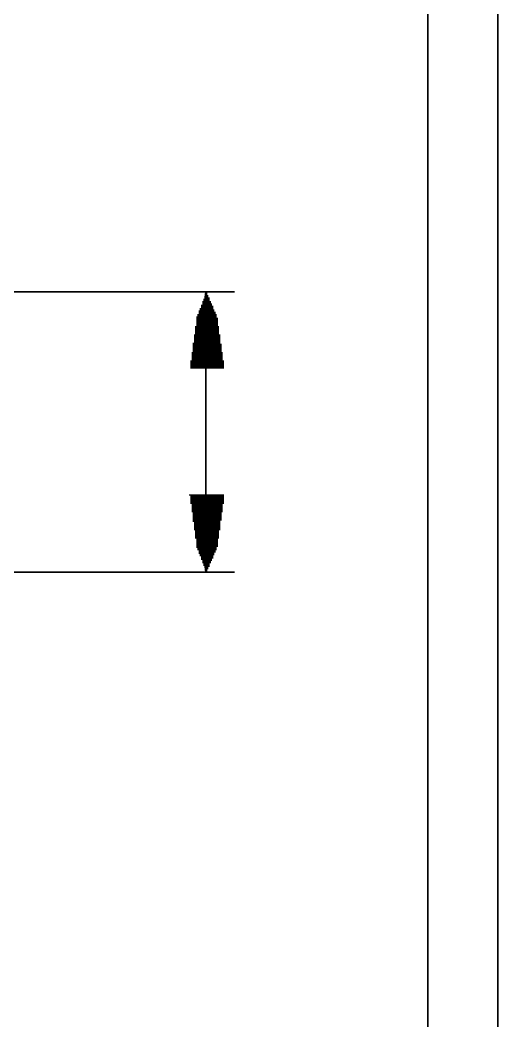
# Model space of a CAD drawing. Extents: x 1 to 210, y 1 to 298.
# Drawn here: x 176.4 to 210.5, y 120.6 to 192 of the extents above; entities that cross this region are included whole.
import ezdxf

# ---------------------------------------------------------------- set-up
doc = ezdxf.new("R2010")
doc.units = 0

msp = doc.modelspace()

# ---------------------------------------------------------------- linework, layer by layer
at = {"layer": 'P02235'}
msp.add_lwpolyline([(155.363331, 152.654), (191.685328, 152.654), (155.363331, 152.654)], dxfattribs=at)
at = {"layer": 'P02236'}
msp.add_lwpolyline([(155.363331, 172.635328), (191.685328, 172.635328), (155.363331, 172.635328)], dxfattribs=at)
at = {"layer": 'P02599'}
msp.add_lwpolyline([(188.467997, 158.157325), (190.923338, 158.157325)], dxfattribs=at)
at = {"layer": 'P02600'}
msp.add_lwpolyline([(188.55266, 158.072662), (190.923338, 158.072662)], dxfattribs=at)
at = {"layer": 'P02601'}
msp.add_lwpolyline([(188.55266, 157.987999), (190.923338, 157.987999)], dxfattribs=at)
at = {"layer": 'P02602'}
msp.add_lwpolyline([(188.55266, 157.903325), (190.923338, 157.903325)], dxfattribs=at)
at = {"layer": 'P02603'}
msp.add_lwpolyline([(188.55266, 157.818661), (190.923338, 157.818661)], dxfattribs=at)
at = {"layer": 'P02604'}
msp.add_lwpolyline([(188.55266, 157.733998), (190.923338, 157.733998)], dxfattribs=at)
at = {"layer": 'P02605'}
msp.add_lwpolyline([(188.55266, 157.649324), (190.923338, 157.649324)], dxfattribs=at)
at = {"layer": 'P02606'}
msp.add_lwpolyline([(188.55266, 157.564661), (190.923338, 157.564661)], dxfattribs=at)
at = {"layer": 'P02607'}
msp.add_lwpolyline([(188.637323, 157.479998), (190.838653, 157.479998)], dxfattribs=at)
at = {"layer": 'P02608'}
msp.add_lwpolyline([(188.637323, 157.395324), (190.838653, 157.395324)], dxfattribs=at)
at = {"layer": 'P02609'}
msp.add_lwpolyline([(188.637323, 157.310661), (190.838653, 157.310661)], dxfattribs=at)
at = {"layer": 'P02610'}
msp.add_lwpolyline([(188.637323, 157.225997), (190.838653, 157.225997)], dxfattribs=at)
at = {"layer": 'P02611'}
msp.add_lwpolyline([(188.637323, 157.141323), (190.838653, 157.141323)], dxfattribs=at)
at = {"layer": 'P02612'}
msp.add_lwpolyline([(188.637323, 157.05666), (190.838653, 157.05666)], dxfattribs=at)
at = {"layer": 'P02613'}
msp.add_lwpolyline([(188.637323, 156.971997), (190.838653, 156.971997)], dxfattribs=at)
at = {"layer": 'P02614'}
msp.add_lwpolyline([(188.721986, 156.887334), (190.75399, 156.887334)], dxfattribs=at)
at = {"layer": 'P02615'}
msp.add_lwpolyline([(188.721986, 156.80266), (190.75399, 156.80266)], dxfattribs=at)
at = {"layer": 'P02616'}
msp.add_lwpolyline([(188.721986, 156.717997), (190.75399, 156.717997)], dxfattribs=at)
at = {"layer": 'P02617'}
msp.add_lwpolyline([(188.721986, 156.633333), (190.75399, 156.633333)], dxfattribs=at)
at = {"layer": 'P02618'}
msp.add_lwpolyline([(188.721986, 156.548659), (190.75399, 156.548659)], dxfattribs=at)
at = {"layer": 'P02619'}
msp.add_lwpolyline([(188.721986, 156.463996), (190.75399, 156.463996)], dxfattribs=at)
at = {"layer": 'P02620'}
msp.add_lwpolyline([(188.721986, 156.379333), (190.75399, 156.379333)], dxfattribs=at)
at = {"layer": 'P02621'}
msp.add_lwpolyline([(188.721986, 156.294659), (190.669326, 156.294659)], dxfattribs=at)
at = {"layer": 'P02622'}
msp.add_lwpolyline([(188.806671, 156.209996), (190.669326, 156.209996)], dxfattribs=at)
at = {"layer": 'P02623'}
msp.add_lwpolyline([(188.806671, 156.125332), (190.669326, 156.125332)], dxfattribs=at)
at = {"layer": 'P02624'}
msp.add_lwpolyline([(188.806671, 156.040658), (190.669326, 156.040658)], dxfattribs=at)
at = {"layer": 'P02625'}
msp.add_lwpolyline([(188.806671, 155.955995), (190.669326, 155.955995)], dxfattribs=at)
at = {"layer": 'P02626'}
msp.add_lwpolyline([(188.806671, 155.871332), (190.669326, 155.871332)], dxfattribs=at)
at = {"layer": 'P02627'}
msp.add_lwpolyline([(188.806671, 155.786658), (190.669326, 155.786658)], dxfattribs=at)
at = {"layer": 'P02628'}
msp.add_lwpolyline([(188.806671, 155.701995), (190.669326, 155.701995)], dxfattribs=at)
at = {"layer": 'P02629'}
msp.add_lwpolyline([(188.891334, 155.617332), (190.584663, 155.617332)], dxfattribs=at)
at = {"layer": 'P02630'}
msp.add_lwpolyline([(188.891334, 155.532658), (190.584663, 155.532658)], dxfattribs=at)
at = {"layer": 'P02631'}
msp.add_lwpolyline([(188.891334, 155.447994), (190.584663, 155.447994)], dxfattribs=at)
at = {"layer": 'P02632'}
msp.add_lwpolyline([(188.891334, 155.363331), (190.584663, 155.363331)], dxfattribs=at)
at = {"layer": 'P02633'}
msp.add_lwpolyline([(188.891334, 155.278657), (190.584663, 155.278657)], dxfattribs=at)
at = {"layer": 'P02634'}
msp.add_lwpolyline([(188.891334, 155.193994), (190.584663, 155.193994)], dxfattribs=at)
at = {"layer": 'P02635'}
msp.add_lwpolyline([(188.891334, 155.109331), (190.584663, 155.109331)], dxfattribs=at)
at = {"layer": 'P02636'}
msp.add_lwpolyline([(188.975997, 155.024657), (190.5, 155.024657)], dxfattribs=at)
at = {"layer": 'P02637'}
msp.add_lwpolyline([(188.975997, 154.939994), (190.5, 154.939994)], dxfattribs=at)
at = {"layer": 'P02638'}
msp.add_lwpolyline([(188.975997, 154.85533), (190.5, 154.85533)], dxfattribs=at)
at = {"layer": 'P02639'}
msp.add_lwpolyline([(188.975997, 154.770667), (190.5, 154.770667)], dxfattribs=at)
at = {"layer": 'P02640'}
msp.add_lwpolyline([(188.975997, 154.685993), (190.5, 154.685993)], dxfattribs=at)
at = {"layer": 'P02641'}
msp.add_lwpolyline([(188.975997, 154.60133), (190.5, 154.60133)], dxfattribs=at)
at = {"layer": 'P02642'}
msp.add_lwpolyline([(188.975997, 154.516667), (190.5, 154.516667)], dxfattribs=at)
at = {"layer": 'P02643'}
msp.add_lwpolyline([(188.975997, 154.431993), (190.415337, 154.431993)], dxfattribs=at)
at = {"layer": 'P02644'}
msp.add_lwpolyline([(189.060661, 154.347329), (190.415337, 154.347329)], dxfattribs=at)
at = {"layer": 'P02645'}
msp.add_lwpolyline([(189.060661, 154.262666), (190.415337, 154.262666)], dxfattribs=at)
at = {"layer": 'P02646'}
msp.add_lwpolyline([(189.145324, 154.177992), (190.330652, 154.177992)], dxfattribs=at)
at = {"layer": 'P02647'}
msp.add_lwpolyline([(189.145324, 154.093329), (190.330652, 154.093329)], dxfattribs=at)
at = {"layer": 'P02648'}
msp.add_lwpolyline([(189.145324, 154.008666), (190.245989, 154.008666)], dxfattribs=at)
at = {"layer": 'P02649'}
msp.add_lwpolyline([(189.229987, 153.923992), (190.245989, 153.923992)], dxfattribs=at)
at = {"layer": 'P02650'}
msp.add_lwpolyline([(189.229987, 153.839329), (190.161326, 153.839329)], dxfattribs=at)
at = {"layer": 'P02651'}
msp.add_lwpolyline([(189.314672, 153.754665), (190.161326, 153.754665)], dxfattribs=at)
at = {"layer": 'P02652'}
msp.add_lwpolyline([(189.314672, 153.669991), (190.161326, 153.669991)], dxfattribs=at)
at = {"layer": 'P02653'}
msp.add_lwpolyline([(189.314672, 153.585328), (190.076662, 153.585328)], dxfattribs=at)
at = {"layer": 'P02654'}
msp.add_lwpolyline([(189.399335, 153.500665), (190.076662, 153.500665)], dxfattribs=at)
at = {"layer": 'P02655'}
msp.add_lwpolyline([(189.399335, 153.415991), (189.991999, 153.415991)], dxfattribs=at)
at = {"layer": 'P02656'}
msp.add_lwpolyline([(189.399335, 153.331328), (189.991999, 153.331328)], dxfattribs=at)
at = {"layer": 'P02657'}
msp.add_lwpolyline([(189.483998, 153.246665), (189.907336, 153.246665)], dxfattribs=at)
at = {"layer": 'P02658'}
msp.add_lwpolyline([(189.483998, 153.161991), (189.907336, 153.161991)], dxfattribs=at)
at = {"layer": 'P02659'}
msp.add_lwpolyline([(189.568661, 153.077327), (189.907336, 153.077327)], dxfattribs=at)
at = {"layer": 'P02660'}
msp.add_lwpolyline([(189.568661, 152.992664), (189.822673, 152.992664)], dxfattribs=at)
at = {"layer": 'P02661'}
msp.add_lwpolyline([(189.568661, 152.908001), (189.822673, 152.908001)], dxfattribs=at)
at = {"layer": 'P02662'}
msp.add_lwpolyline([(189.653325, 152.823327), (189.737988, 152.823327)], dxfattribs=at)
at = {"layer": 'P02663'}
msp.add_lwpolyline([(189.653325, 152.738664), (189.737988, 152.738664), (189.653325, 152.738664)], dxfattribs=at)
at = {"layer": 'P02664'}
msp.add_lwpolyline([(189.653325, 152.654), (189.060661, 157.649324), (189.653325, 152.654)], dxfattribs=at)
at = {"layer": 'P02665'}
msp.add_lwpolyline([(189.653325, 157.141323), (190.330652, 157.649324), (189.653325, 157.141323)], dxfattribs=at)
at = {"layer": 'P02666'}
msp.add_lwpolyline([(190.330652, 157.649324), (189.653325, 152.654), (190.330652, 157.649324)], dxfattribs=at)
at = {"layer": 'P02667'}
msp.add_lwpolyline([(189.229987, 156.887334), (189.653325, 156.887334)], dxfattribs=at)
at = {"layer": 'P02668'}
msp.add_lwpolyline([(189.229987, 156.80266), (189.653325, 156.80266)], dxfattribs=at)
at = {"layer": 'P02669'}
msp.add_lwpolyline([(189.229987, 156.717997), (189.653325, 156.717997)], dxfattribs=at)
at = {"layer": 'P02670'}
msp.add_lwpolyline([(189.229987, 156.633333), (189.653325, 156.633333)], dxfattribs=at)
at = {"layer": 'P02671'}
msp.add_lwpolyline([(189.229987, 156.548659), (189.653325, 156.548659)], dxfattribs=at)
at = {"layer": 'P02672'}
msp.add_lwpolyline([(189.229987, 156.463996), (189.653325, 156.463996)], dxfattribs=at)
at = {"layer": 'P02673'}
msp.add_lwpolyline([(189.229987, 156.379333), (189.653325, 156.379333)], dxfattribs=at)
at = {"layer": 'P02674'}
msp.add_lwpolyline([(189.229987, 156.294659), (189.653325, 156.294659)], dxfattribs=at)
at = {"layer": 'P02675'}
msp.add_lwpolyline([(189.314672, 156.209996), (189.653325, 156.209996)], dxfattribs=at)
at = {"layer": 'P02676'}
msp.add_lwpolyline([(189.314672, 156.125332), (189.653325, 156.125332)], dxfattribs=at)
at = {"layer": 'P02677'}
msp.add_lwpolyline([(189.314672, 156.040658), (189.653325, 156.040658)], dxfattribs=at)
at = {"layer": 'P02678'}
msp.add_lwpolyline([(189.314672, 155.955995), (189.653325, 155.955995)], dxfattribs=at)
at = {"layer": 'P02679'}
msp.add_lwpolyline([(189.314672, 155.871332), (189.653325, 155.871332)], dxfattribs=at)
at = {"layer": 'P02680'}
msp.add_lwpolyline([(189.314672, 155.786658), (189.653325, 155.786658)], dxfattribs=at)
at = {"layer": 'P02681'}
msp.add_lwpolyline([(189.314672, 155.701995), (189.653325, 155.701995)], dxfattribs=at)
at = {"layer": 'P02682'}
msp.add_lwpolyline([(189.314672, 155.617332), (189.653325, 155.617332)], dxfattribs=at)
at = {"layer": 'P02683'}
msp.add_lwpolyline([(189.314672, 155.532658), (189.653325, 155.532658)], dxfattribs=at)
at = {"layer": 'P02684'}
msp.add_lwpolyline([(189.399335, 155.447994), (189.653325, 155.447994)], dxfattribs=at)
at = {"layer": 'P02685'}
msp.add_lwpolyline([(189.399335, 155.363331), (189.653325, 155.363331)], dxfattribs=at)
at = {"layer": 'P02686'}
msp.add_lwpolyline([(189.399335, 155.278657), (189.653325, 155.278657)], dxfattribs=at)
at = {"layer": 'P02687'}
msp.add_lwpolyline([(189.399335, 155.193994), (189.653325, 155.193994)], dxfattribs=at)
at = {"layer": 'P02688'}
msp.add_lwpolyline([(189.399335, 155.109331), (189.653325, 155.109331)], dxfattribs=at)
at = {"layer": 'P02689'}
msp.add_lwpolyline([(189.399335, 155.024657), (189.653325, 155.024657)], dxfattribs=at)
at = {"layer": 'P02690'}
msp.add_lwpolyline([(189.399335, 154.939994), (189.653325, 154.939994)], dxfattribs=at)
at = {"layer": 'P02691'}
msp.add_lwpolyline([(189.399335, 154.85533), (189.653325, 154.85533)], dxfattribs=at)
at = {"layer": 'P02692'}
msp.add_lwpolyline([(189.483998, 154.770667), (189.653325, 154.770667)], dxfattribs=at)
at = {"layer": 'P02693'}
msp.add_lwpolyline([(189.483998, 154.685993), (189.653325, 154.685993)], dxfattribs=at)
at = {"layer": 'P02694'}
msp.add_lwpolyline([(189.483998, 154.60133), (189.653325, 154.60133)], dxfattribs=at)
at = {"layer": 'P02695'}
msp.add_lwpolyline([(189.483998, 154.516667), (189.653325, 154.516667)], dxfattribs=at)
at = {"layer": 'P02696'}
msp.add_lwpolyline([(189.483998, 154.431993), (189.653325, 154.431993)], dxfattribs=at)
at = {"layer": 'P02697'}
msp.add_lwpolyline([(189.483998, 154.347329), (189.653325, 154.347329)], dxfattribs=at)
at = {"layer": 'P02698'}
msp.add_lwpolyline([(189.483998, 154.262666), (189.653325, 154.262666)], dxfattribs=at)
at = {"layer": 'P02699'}
msp.add_lwpolyline([(189.483998, 154.177992), (189.653325, 154.177992)], dxfattribs=at)
at = {"layer": 'P02700'}
msp.add_lwpolyline([(189.483998, 154.093329), (189.653325, 154.093329)], dxfattribs=at)
at = {"layer": 'P02701'}
msp.add_lwpolyline([(189.568661, 154.008666), (189.653325, 154.008666)], dxfattribs=at)
at = {"layer": 'P02702'}
msp.add_lwpolyline([(189.568661, 153.923992), (189.653325, 153.923992)], dxfattribs=at)
at = {"layer": 'P02703'}
msp.add_lwpolyline([(189.568661, 153.839329), (189.653325, 153.839329)], dxfattribs=at)
at = {"layer": 'P02704'}
msp.add_lwpolyline([(189.568661, 153.754665), (189.653325, 153.754665)], dxfattribs=at)
at = {"layer": 'P02705'}
msp.add_lwpolyline([(189.568661, 153.669991), (189.653325, 153.669991)], dxfattribs=at)
at = {"layer": 'P02706'}
msp.add_lwpolyline([(189.568661, 153.585328), (189.653325, 153.585328)], dxfattribs=at)
at = {"layer": 'P02707'}
msp.add_lwpolyline([(189.568661, 153.500665), (189.653325, 153.500665)], dxfattribs=at)
at = {"layer": 'P02708'}
msp.add_lwpolyline([(189.568661, 153.415991), (189.653325, 153.415991), (189.568661, 153.415991)], dxfattribs=at)
at = {"layer": 'P02709'}
msp.add_lwpolyline([(190.245989, 157.564661), (190.330652, 157.564661)], dxfattribs=at)
at = {"layer": 'P02710'}
msp.add_lwpolyline([(190.161326, 157.479998), (190.330652, 157.479998)], dxfattribs=at)
at = {"layer": 'P02711'}
msp.add_lwpolyline([(189.991999, 157.395324), (190.330652, 157.395324)], dxfattribs=at)
at = {"layer": 'P02712'}
msp.add_lwpolyline([(189.907336, 157.310661), (190.330652, 157.310661)], dxfattribs=at)
at = {"layer": 'P02713'}
msp.add_lwpolyline([(189.822673, 157.225997), (190.330652, 157.225997)], dxfattribs=at)
at = {"layer": 'P02714'}
msp.add_lwpolyline([(189.653325, 157.141323), (190.330652, 157.141323)], dxfattribs=at)
at = {"layer": 'P02715'}
msp.add_lwpolyline([(189.653325, 157.05666), (190.330652, 157.05666)], dxfattribs=at)
at = {"layer": 'P02716'}
msp.add_lwpolyline([(189.653325, 156.971997), (190.245989, 156.971997)], dxfattribs=at)
at = {"layer": 'P02717'}
msp.add_lwpolyline([(189.653325, 156.887334), (190.245989, 156.887334)], dxfattribs=at)
at = {"layer": 'P02718'}
msp.add_lwpolyline([(189.653325, 156.80266), (190.245989, 156.80266)], dxfattribs=at)
at = {"layer": 'P02719'}
msp.add_lwpolyline([(189.653325, 156.717997), (190.245989, 156.717997)], dxfattribs=at)
at = {"layer": 'P02720'}
msp.add_lwpolyline([(189.653325, 156.633333), (190.245989, 156.633333)], dxfattribs=at)
at = {"layer": 'P02721'}
msp.add_lwpolyline([(189.653325, 156.548659), (190.245989, 156.548659)], dxfattribs=at)
at = {"layer": 'P02722'}
msp.add_lwpolyline([(189.653325, 156.463996), (190.245989, 156.463996)], dxfattribs=at)
at = {"layer": 'P02723'}
msp.add_lwpolyline([(189.653325, 156.379333), (190.161326, 156.379333)], dxfattribs=at)
at = {"layer": 'P02724'}
msp.add_lwpolyline([(189.653325, 156.294659), (190.161326, 156.294659)], dxfattribs=at)
at = {"layer": 'P02725'}
msp.add_lwpolyline([(189.653325, 156.209996), (190.161326, 156.209996)], dxfattribs=at)
at = {"layer": 'P02726'}
msp.add_lwpolyline([(189.653325, 156.125332), (190.161326, 156.125332)], dxfattribs=at)
at = {"layer": 'P02727'}
msp.add_lwpolyline([(189.653325, 156.040658), (190.161326, 156.040658)], dxfattribs=at)
at = {"layer": 'P02728'}
msp.add_lwpolyline([(189.653325, 155.955995), (190.161326, 155.955995)], dxfattribs=at)
at = {"layer": 'P02729'}
msp.add_lwpolyline([(189.653325, 155.871332), (190.161326, 155.871332)], dxfattribs=at)
at = {"layer": 'P02730'}
msp.add_lwpolyline([(189.653325, 155.786658), (190.161326, 155.786658)], dxfattribs=at)
at = {"layer": 'P02731'}
msp.add_lwpolyline([(189.653325, 155.701995), (190.076662, 155.701995)], dxfattribs=at)
at = {"layer": 'P02732'}
msp.add_lwpolyline([(189.653325, 155.617332), (190.076662, 155.617332)], dxfattribs=at)
at = {"layer": 'P02733'}
msp.add_lwpolyline([(189.653325, 155.532658), (190.076662, 155.532658)], dxfattribs=at)
at = {"layer": 'P02734'}
msp.add_lwpolyline([(189.653325, 155.447994), (190.076662, 155.447994)], dxfattribs=at)
at = {"layer": 'P02735'}
msp.add_lwpolyline([(189.653325, 155.363331), (190.076662, 155.363331)], dxfattribs=at)
at = {"layer": 'P02736'}
msp.add_lwpolyline([(189.653325, 155.278657), (190.076662, 155.278657)], dxfattribs=at)
at = {"layer": 'P02737'}
msp.add_lwpolyline([(189.653325, 155.193994), (190.076662, 155.193994)], dxfattribs=at)
at = {"layer": 'P02738'}
msp.add_lwpolyline([(189.653325, 155.109331), (189.991999, 155.109331)], dxfattribs=at)
at = {"layer": 'P02739'}
msp.add_lwpolyline([(189.653325, 155.024657), (189.991999, 155.024657)], dxfattribs=at)
at = {"layer": 'P02740'}
msp.add_lwpolyline([(189.653325, 154.939994), (189.991999, 154.939994)], dxfattribs=at)
at = {"layer": 'P02741'}
msp.add_lwpolyline([(189.653325, 154.85533), (189.991999, 154.85533)], dxfattribs=at)
at = {"layer": 'P02742'}
msp.add_lwpolyline([(189.653325, 154.770667), (189.991999, 154.770667)], dxfattribs=at)
at = {"layer": 'P02743'}
msp.add_lwpolyline([(189.653325, 154.685993), (189.991999, 154.685993)], dxfattribs=at)
at = {"layer": 'P02744'}
msp.add_lwpolyline([(189.653325, 154.60133), (189.991999, 154.60133)], dxfattribs=at)
at = {"layer": 'P02745'}
msp.add_lwpolyline([(189.653325, 154.516667), (189.907336, 154.516667)], dxfattribs=at)
at = {"layer": 'P02746'}
msp.add_lwpolyline([(189.653325, 154.431993), (189.907336, 154.431993)], dxfattribs=at)
at = {"layer": 'P02747'}
msp.add_lwpolyline([(189.653325, 154.347329), (189.907336, 154.347329)], dxfattribs=at)
at = {"layer": 'P02748'}
msp.add_lwpolyline([(189.653325, 154.262666), (189.907336, 154.262666)], dxfattribs=at)
at = {"layer": 'P02749'}
msp.add_lwpolyline([(189.653325, 154.177992), (189.907336, 154.177992)], dxfattribs=at)
at = {"layer": 'P02750'}
msp.add_lwpolyline([(189.653325, 154.093329), (189.907336, 154.093329)], dxfattribs=at)
at = {"layer": 'P02751'}
msp.add_lwpolyline([(189.653325, 154.008666), (189.907336, 154.008666)], dxfattribs=at)
at = {"layer": 'P02752'}
msp.add_lwpolyline([(189.653325, 153.923992), (189.907336, 153.923992)], dxfattribs=at)
at = {"layer": 'P02753'}
msp.add_lwpolyline([(189.653325, 153.839329), (189.822673, 153.839329)], dxfattribs=at)
at = {"layer": 'P02754'}
msp.add_lwpolyline([(189.653325, 153.754665), (189.822673, 153.754665)], dxfattribs=at)
at = {"layer": 'P02755'}
msp.add_lwpolyline([(189.653325, 153.669991), (189.822673, 153.669991)], dxfattribs=at)
at = {"layer": 'P02756'}
msp.add_lwpolyline([(189.653325, 153.585328), (189.822673, 153.585328)], dxfattribs=at)
at = {"layer": 'P02757'}
msp.add_lwpolyline([(189.653325, 153.500665), (189.822673, 153.500665)], dxfattribs=at)
at = {"layer": 'P02758'}
msp.add_lwpolyline([(189.653325, 153.415991), (189.822673, 153.415991)], dxfattribs=at)
at = {"layer": 'P02759'}
msp.add_lwpolyline([(189.653325, 153.331328), (189.822673, 153.331328)], dxfattribs=at)
at = {"layer": 'P02760'}
msp.add_lwpolyline([(189.653325, 153.246665), (189.737988, 153.246665)], dxfattribs=at)
at = {"layer": 'P02761'}
msp.add_lwpolyline([(189.653325, 153.161991), (189.737988, 153.161991)], dxfattribs=at)
at = {"layer": 'P02762'}
msp.add_lwpolyline([(189.653325, 153.077327), (189.737988, 153.077327)], dxfattribs=at)
at = {"layer": 'P02763'}
msp.add_lwpolyline([(189.653325, 152.992664), (189.737988, 152.992664)], dxfattribs=at)
at = {"layer": 'P02764'}
msp.add_lwpolyline([(189.653325, 152.908001), (189.737988, 152.908001)], dxfattribs=at)
at = {"layer": 'P02765'}
msp.add_lwpolyline([(189.653325, 152.823327), (189.737988, 152.823327)], dxfattribs=at)
at = {"layer": 'P02766'}
msp.add_lwpolyline([(189.653325, 152.738664), (189.737988, 152.738664), (189.653325, 152.738664)], dxfattribs=at)
at = {"layer": 'P02767'}
msp.add_lwpolyline([(189.653325, 172.550665), (189.737988, 172.550665)], dxfattribs=at)
at = {"layer": 'P02768'}
msp.add_lwpolyline([(189.653325, 172.465991), (189.737988, 172.465991)], dxfattribs=at)
at = {"layer": 'P02769'}
msp.add_lwpolyline([(189.568661, 172.381328), (189.822673, 172.381328)], dxfattribs=at)
at = {"layer": 'P02770'}
msp.add_lwpolyline([(189.568661, 172.296665), (189.822673, 172.296665)], dxfattribs=at)
at = {"layer": 'P02771'}
msp.add_lwpolyline([(189.568661, 172.211991), (189.907336, 172.211991)], dxfattribs=at)
at = {"layer": 'P02772'}
msp.add_lwpolyline([(189.483998, 172.127327), (189.907336, 172.127327)], dxfattribs=at)
at = {"layer": 'P02773'}
msp.add_lwpolyline([(189.483998, 172.042664), (189.907336, 172.042664)], dxfattribs=at)
at = {"layer": 'P02774'}
msp.add_lwpolyline([(189.399335, 171.95799), (189.991999, 171.95799)], dxfattribs=at)
at = {"layer": 'P02775'}
msp.add_lwpolyline([(189.399335, 171.873327), (189.991999, 171.873327)], dxfattribs=at)
at = {"layer": 'P02776'}
msp.add_lwpolyline([(189.399335, 171.788664), (190.076662, 171.788664)], dxfattribs=at)
at = {"layer": 'P02777'}
msp.add_lwpolyline([(189.314672, 171.704), (190.076662, 171.704)], dxfattribs=at)
at = {"layer": 'P02778'}
msp.add_lwpolyline([(189.314672, 171.619326), (190.161326, 171.619326)], dxfattribs=at)
at = {"layer": 'P02779'}
msp.add_lwpolyline([(189.314672, 171.534663), (190.161326, 171.534663)], dxfattribs=at)
at = {"layer": 'P02780'}
msp.add_lwpolyline([(189.229987, 171.45), (190.161326, 171.45)], dxfattribs=at)
at = {"layer": 'P02781'}
msp.add_lwpolyline([(189.229987, 171.365326), (190.245989, 171.365326)], dxfattribs=at)
at = {"layer": 'P02782'}
msp.add_lwpolyline([(189.145324, 171.280663), (190.245989, 171.280663)], dxfattribs=at)
at = {"layer": 'P02783'}
msp.add_lwpolyline([(189.145324, 171.196), (190.330652, 171.196)], dxfattribs=at)
at = {"layer": 'P02784'}
msp.add_lwpolyline([(189.145324, 171.111326), (190.330652, 171.111326)], dxfattribs=at)
at = {"layer": 'P02785'}
msp.add_lwpolyline([(189.060661, 171.026662), (190.415337, 171.026662)], dxfattribs=at)
at = {"layer": 'P02786'}
msp.add_lwpolyline([(189.060661, 170.941999), (190.415337, 170.941999)], dxfattribs=at)
at = {"layer": 'P02787'}
msp.add_lwpolyline([(188.975997, 170.857325), (190.415337, 170.857325)], dxfattribs=at)
at = {"layer": 'P02788'}
msp.add_lwpolyline([(188.975997, 170.772662), (190.5, 170.772662)], dxfattribs=at)
at = {"layer": 'P02789'}
msp.add_lwpolyline([(188.975997, 170.687999), (190.5, 170.687999)], dxfattribs=at)
at = {"layer": 'P02790'}
msp.add_lwpolyline([(188.975997, 170.603325), (190.5, 170.603325)], dxfattribs=at)
at = {"layer": 'P02791'}
msp.add_lwpolyline([(188.975997, 170.518661), (190.5, 170.518661)], dxfattribs=at)
at = {"layer": 'P02792'}
msp.add_lwpolyline([(188.975997, 170.433998), (190.5, 170.433998)], dxfattribs=at)
at = {"layer": 'P02793'}
msp.add_lwpolyline([(188.975997, 170.349324), (190.5, 170.349324)], dxfattribs=at)
at = {"layer": 'P02794'}
msp.add_lwpolyline([(188.975997, 170.264661), (190.5, 170.264661)], dxfattribs=at)
at = {"layer": 'P02795'}
msp.add_lwpolyline([(188.891334, 170.179998), (190.584663, 170.179998)], dxfattribs=at)
at = {"layer": 'P02796'}
msp.add_lwpolyline([(188.891334, 170.095324), (190.584663, 170.095324)], dxfattribs=at)
at = {"layer": 'P02797'}
msp.add_lwpolyline([(188.891334, 170.010661), (190.584663, 170.010661)], dxfattribs=at)
at = {"layer": 'P02798'}
msp.add_lwpolyline([(188.891334, 169.925997), (190.584663, 169.925997)], dxfattribs=at)
at = {"layer": 'P02799'}
msp.add_lwpolyline([(188.891334, 169.841323), (190.584663, 169.841323)], dxfattribs=at)
at = {"layer": 'P02800'}
msp.add_lwpolyline([(188.891334, 169.75666), (190.584663, 169.75666)], dxfattribs=at)
at = {"layer": 'P02801'}
msp.add_lwpolyline([(188.891334, 169.671997), (190.584663, 169.671997)], dxfattribs=at)
at = {"layer": 'P02802'}
msp.add_lwpolyline([(188.806671, 169.587334), (190.669326, 169.587334)], dxfattribs=at)
at = {"layer": 'P02803'}
msp.add_lwpolyline([(188.806671, 169.50266), (190.669326, 169.50266)], dxfattribs=at)
at = {"layer": 'P02804'}
msp.add_lwpolyline([(188.806671, 169.417997), (190.669326, 169.417997)], dxfattribs=at)
at = {"layer": 'P02805'}
msp.add_lwpolyline([(188.806671, 169.333333), (190.669326, 169.333333)], dxfattribs=at)
at = {"layer": 'P02806'}
msp.add_lwpolyline([(188.806671, 169.248659), (190.669326, 169.248659)], dxfattribs=at)
at = {"layer": 'P02807'}
msp.add_lwpolyline([(188.806671, 169.163996), (190.669326, 169.163996)], dxfattribs=at)
at = {"layer": 'P02808'}
msp.add_lwpolyline([(188.806671, 169.079333), (190.669326, 169.079333)], dxfattribs=at)
at = {"layer": 'P02809'}
msp.add_lwpolyline([(188.721986, 168.994659), (190.669326, 168.994659)], dxfattribs=at)
at = {"layer": 'P02810'}
msp.add_lwpolyline([(188.721986, 168.909996), (190.75399, 168.909996)], dxfattribs=at)
at = {"layer": 'P02811'}
msp.add_lwpolyline([(188.721986, 168.825332), (190.75399, 168.825332)], dxfattribs=at)
at = {"layer": 'P02812'}
msp.add_lwpolyline([(188.721986, 168.740658), (190.75399, 168.740658)], dxfattribs=at)
at = {"layer": 'P02813'}
msp.add_lwpolyline([(188.721986, 168.655995), (190.75399, 168.655995)], dxfattribs=at)
at = {"layer": 'P02814'}
msp.add_lwpolyline([(188.721986, 168.571332), (190.75399, 168.571332)], dxfattribs=at)
at = {"layer": 'P02815'}
msp.add_lwpolyline([(188.721986, 168.486658), (190.75399, 168.486658)], dxfattribs=at)
at = {"layer": 'P02816'}
msp.add_lwpolyline([(188.721986, 168.401995), (190.75399, 168.401995)], dxfattribs=at)
at = {"layer": 'P02817'}
msp.add_lwpolyline([(188.637323, 168.317332), (190.838653, 168.317332)], dxfattribs=at)
at = {"layer": 'P02818'}
msp.add_lwpolyline([(188.637323, 168.232658), (190.838653, 168.232658)], dxfattribs=at)
at = {"layer": 'P02819'}
msp.add_lwpolyline([(188.637323, 168.147994), (190.838653, 168.147994)], dxfattribs=at)
at = {"layer": 'P02820'}
msp.add_lwpolyline([(188.637323, 168.063331), (190.838653, 168.063331)], dxfattribs=at)
at = {"layer": 'P02821'}
msp.add_lwpolyline([(188.637323, 167.978657), (190.838653, 167.978657)], dxfattribs=at)
at = {"layer": 'P02822'}
msp.add_lwpolyline([(188.637323, 167.893994), (190.838653, 167.893994)], dxfattribs=at)
at = {"layer": 'P02823'}
msp.add_lwpolyline([(188.637323, 167.809331), (190.838653, 167.809331)], dxfattribs=at)
at = {"layer": 'P02824'}
msp.add_lwpolyline([(188.55266, 167.724657), (190.923338, 167.724657)], dxfattribs=at)
at = {"layer": 'P02825'}
msp.add_lwpolyline([(188.55266, 167.639994), (190.923338, 167.639994)], dxfattribs=at)
at = {"layer": 'P02826'}
msp.add_lwpolyline([(188.55266, 167.55533), (190.923338, 167.55533)], dxfattribs=at)
at = {"layer": 'P02827'}
msp.add_lwpolyline([(188.55266, 167.470667), (190.923338, 167.470667)], dxfattribs=at)
at = {"layer": 'P02828'}
msp.add_lwpolyline([(188.55266, 167.385993), (190.923338, 167.385993)], dxfattribs=at)
at = {"layer": 'P02829'}
msp.add_lwpolyline([(188.55266, 167.30133), (190.923338, 167.30133)], dxfattribs=at)
at = {"layer": 'P02830'}
msp.add_lwpolyline([(188.55266, 167.216667), (190.923338, 167.216667), (188.55266, 167.216667)], dxfattribs=at)
at = {"layer": 'P02831'}
msp.add_lwpolyline([(189.653325, 172.635328), (190.330652, 167.639994), (189.653325, 172.635328)], dxfattribs=at)
at = {"layer": 'P02832'}
msp.add_lwpolyline([(190.330652, 167.639994), (189.653325, 168.147994), (190.330652, 167.639994)], dxfattribs=at)
at = {"layer": 'P02833'}
msp.add_lwpolyline([(189.060661, 167.639994), (189.653325, 172.635328), (189.060661, 167.639994)], dxfattribs=at)
at = {"layer": 'P02834'}
msp.add_lwpolyline([(189.653325, 172.550665), (189.737988, 172.550665)], dxfattribs=at)
at = {"layer": 'P02835'}
msp.add_lwpolyline([(189.653325, 172.465991), (189.737988, 172.465991)], dxfattribs=at)
at = {"layer": 'P02836'}
msp.add_lwpolyline([(189.653325, 172.381328), (189.737988, 172.381328)], dxfattribs=at)
at = {"layer": 'P02837'}
msp.add_lwpolyline([(189.653325, 172.296665), (189.737988, 172.296665)], dxfattribs=at)
at = {"layer": 'P02838'}
msp.add_lwpolyline([(189.653325, 172.211991), (189.737988, 172.211991)], dxfattribs=at)
at = {"layer": 'P02839'}
msp.add_lwpolyline([(189.653325, 172.127327), (189.737988, 172.127327)], dxfattribs=at)
at = {"layer": 'P02840'}
msp.add_lwpolyline([(189.653325, 172.042664), (189.737988, 172.042664)], dxfattribs=at)
at = {"layer": 'P02841'}
msp.add_lwpolyline([(189.653325, 171.95799), (189.822673, 171.95799)], dxfattribs=at)
at = {"layer": 'P02842'}
msp.add_lwpolyline([(189.653325, 171.873327), (189.822673, 171.873327)], dxfattribs=at)
at = {"layer": 'P02843'}
msp.add_lwpolyline([(189.653325, 171.788664), (189.822673, 171.788664)], dxfattribs=at)
at = {"layer": 'P02844'}
msp.add_lwpolyline([(189.653325, 171.704), (189.822673, 171.704)], dxfattribs=at)
at = {"layer": 'P02845'}
msp.add_lwpolyline([(189.653325, 171.619326), (189.822673, 171.619326)], dxfattribs=at)
at = {"layer": 'P02846'}
msp.add_lwpolyline([(189.653325, 171.534663), (189.822673, 171.534663)], dxfattribs=at)
at = {"layer": 'P02847'}
msp.add_lwpolyline([(189.653325, 171.45), (189.822673, 171.45)], dxfattribs=at)
at = {"layer": 'P02848'}
msp.add_lwpolyline([(189.653325, 171.365326), (189.907336, 171.365326)], dxfattribs=at)
at = {"layer": 'P02849'}
msp.add_lwpolyline([(189.653325, 171.280663), (189.907336, 171.280663)], dxfattribs=at)
at = {"layer": 'P02850'}
msp.add_lwpolyline([(189.653325, 171.196), (189.907336, 171.196)], dxfattribs=at)
at = {"layer": 'P02851'}
msp.add_lwpolyline([(189.653325, 171.111326), (189.907336, 171.111326)], dxfattribs=at)
at = {"layer": 'P02852'}
msp.add_lwpolyline([(189.653325, 171.026662), (189.907336, 171.026662)], dxfattribs=at)
at = {"layer": 'P02853'}
msp.add_lwpolyline([(189.653325, 170.941999), (189.907336, 170.941999)], dxfattribs=at)
at = {"layer": 'P02854'}
msp.add_lwpolyline([(189.653325, 170.857325), (189.907336, 170.857325)], dxfattribs=at)
at = {"layer": 'P02855'}
msp.add_lwpolyline([(189.653325, 170.772662), (189.907336, 170.772662)], dxfattribs=at)
at = {"layer": 'P02856'}
msp.add_lwpolyline([(189.653325, 170.687999), (189.991999, 170.687999)], dxfattribs=at)
at = {"layer": 'P02857'}
msp.add_lwpolyline([(189.653325, 170.603325), (189.991999, 170.603325)], dxfattribs=at)
at = {"layer": 'P02858'}
msp.add_lwpolyline([(189.653325, 170.518661), (189.991999, 170.518661)], dxfattribs=at)
at = {"layer": 'P02859'}
msp.add_lwpolyline([(189.653325, 170.433998), (189.991999, 170.433998)], dxfattribs=at)
at = {"layer": 'P02860'}
msp.add_lwpolyline([(189.653325, 170.349324), (189.991999, 170.349324)], dxfattribs=at)
at = {"layer": 'P02861'}
msp.add_lwpolyline([(189.653325, 170.264661), (189.991999, 170.264661)], dxfattribs=at)
at = {"layer": 'P02862'}
msp.add_lwpolyline([(189.653325, 170.179998), (189.991999, 170.179998)], dxfattribs=at)
at = {"layer": 'P02863'}
msp.add_lwpolyline([(189.653325, 170.095324), (190.076662, 170.095324)], dxfattribs=at)
at = {"layer": 'P02864'}
msp.add_lwpolyline([(189.653325, 170.010661), (190.076662, 170.010661)], dxfattribs=at)
at = {"layer": 'P02865'}
msp.add_lwpolyline([(189.653325, 169.925997), (190.076662, 169.925997)], dxfattribs=at)
at = {"layer": 'P02866'}
msp.add_lwpolyline([(189.653325, 169.841323), (190.076662, 169.841323)], dxfattribs=at)
at = {"layer": 'P02867'}
msp.add_lwpolyline([(189.653325, 169.75666), (190.076662, 169.75666)], dxfattribs=at)
at = {"layer": 'P02868'}
msp.add_lwpolyline([(189.653325, 169.671997), (190.076662, 169.671997)], dxfattribs=at)
at = {"layer": 'P02869'}
msp.add_lwpolyline([(189.653325, 169.587334), (190.076662, 169.587334)], dxfattribs=at)
at = {"layer": 'P02870'}
msp.add_lwpolyline([(189.653325, 169.50266), (190.161326, 169.50266)], dxfattribs=at)
at = {"layer": 'P02871'}
msp.add_lwpolyline([(189.653325, 169.417997), (190.161326, 169.417997)], dxfattribs=at)
at = {"layer": 'P02872'}
msp.add_lwpolyline([(189.653325, 169.333333), (190.161326, 169.333333)], dxfattribs=at)
at = {"layer": 'P02873'}
msp.add_lwpolyline([(189.653325, 169.248659), (190.161326, 169.248659)], dxfattribs=at)
at = {"layer": 'P02874'}
msp.add_lwpolyline([(189.653325, 169.163996), (190.161326, 169.163996)], dxfattribs=at)
at = {"layer": 'P02875'}
msp.add_lwpolyline([(189.653325, 169.079333), (190.161326, 169.079333)], dxfattribs=at)
at = {"layer": 'P02876'}
msp.add_lwpolyline([(189.653325, 168.994659), (190.161326, 168.994659)], dxfattribs=at)
at = {"layer": 'P02877'}
msp.add_lwpolyline([(189.653325, 168.909996), (190.161326, 168.909996)], dxfattribs=at)
at = {"layer": 'P02878'}
msp.add_lwpolyline([(189.653325, 168.825332), (190.245989, 168.825332)], dxfattribs=at)
at = {"layer": 'P02879'}
msp.add_lwpolyline([(189.653325, 168.740658), (190.245989, 168.740658)], dxfattribs=at)
at = {"layer": 'P02880'}
msp.add_lwpolyline([(189.653325, 168.655995), (190.245989, 168.655995)], dxfattribs=at)
at = {"layer": 'P02881'}
msp.add_lwpolyline([(189.653325, 168.571332), (190.245989, 168.571332)], dxfattribs=at)
at = {"layer": 'P02882'}
msp.add_lwpolyline([(189.653325, 168.486658), (190.245989, 168.486658)], dxfattribs=at)
at = {"layer": 'P02883'}
msp.add_lwpolyline([(189.653325, 168.401995), (190.245989, 168.401995)], dxfattribs=at)
at = {"layer": 'P02884'}
msp.add_lwpolyline([(189.653325, 168.317332), (190.245989, 168.317332)], dxfattribs=at)
at = {"layer": 'P02885'}
msp.add_lwpolyline([(189.653325, 168.232658), (190.330652, 168.232658)], dxfattribs=at)
at = {"layer": 'P02886'}
msp.add_lwpolyline([(189.653325, 168.147994), (190.330652, 168.147994)], dxfattribs=at)
at = {"layer": 'P02887'}
msp.add_lwpolyline([(189.822673, 168.063331), (190.330652, 168.063331)], dxfattribs=at)
at = {"layer": 'P02888'}
msp.add_lwpolyline([(189.907336, 167.978657), (190.330652, 167.978657)], dxfattribs=at)
at = {"layer": 'P02889'}
msp.add_lwpolyline([(189.991999, 167.893994), (190.330652, 167.893994)], dxfattribs=at)
at = {"layer": 'P02890'}
msp.add_lwpolyline([(190.161326, 167.809331), (190.330652, 167.809331)], dxfattribs=at)
at = {"layer": 'P02891'}
msp.add_lwpolyline([(190.245989, 167.724657), (190.330652, 167.724657), (190.245989, 167.724657)], dxfattribs=at)
at = {"layer": 'P02892'}
msp.add_lwpolyline([(189.568661, 171.873327), (189.653325, 171.873327)], dxfattribs=at)
at = {"layer": 'P02893'}
msp.add_lwpolyline([(189.568661, 171.788664), (189.653325, 171.788664)], dxfattribs=at)
at = {"layer": 'P02894'}
msp.add_lwpolyline([(189.568661, 171.704), (189.653325, 171.704)], dxfattribs=at)
at = {"layer": 'P02895'}
msp.add_lwpolyline([(189.568661, 171.619326), (189.653325, 171.619326)], dxfattribs=at)
at = {"layer": 'P02896'}
msp.add_lwpolyline([(189.568661, 171.534663), (189.653325, 171.534663)], dxfattribs=at)
at = {"layer": 'P02897'}
msp.add_lwpolyline([(189.568661, 171.45), (189.653325, 171.45)], dxfattribs=at)
at = {"layer": 'P02898'}
msp.add_lwpolyline([(189.568661, 171.365326), (189.653325, 171.365326)], dxfattribs=at)
at = {"layer": 'P02899'}
msp.add_lwpolyline([(189.568661, 171.280663), (189.653325, 171.280663)], dxfattribs=at)
at = {"layer": 'P02900'}
msp.add_lwpolyline([(189.483998, 171.196), (189.653325, 171.196)], dxfattribs=at)
at = {"layer": 'P02901'}
msp.add_lwpolyline([(189.483998, 171.111326), (189.653325, 171.111326)], dxfattribs=at)
at = {"layer": 'P02902'}
msp.add_lwpolyline([(189.483998, 171.026662), (189.653325, 171.026662)], dxfattribs=at)
at = {"layer": 'P02903'}
msp.add_lwpolyline([(189.483998, 170.941999), (189.653325, 170.941999)], dxfattribs=at)
at = {"layer": 'P02904'}
msp.add_lwpolyline([(189.483998, 170.857325), (189.653325, 170.857325)], dxfattribs=at)
at = {"layer": 'P02905'}
msp.add_lwpolyline([(189.483998, 170.772662), (189.653325, 170.772662)], dxfattribs=at)
at = {"layer": 'P02906'}
msp.add_lwpolyline([(189.483998, 170.687999), (189.653325, 170.687999)], dxfattribs=at)
at = {"layer": 'P02907'}
msp.add_lwpolyline([(189.483998, 170.603325), (189.653325, 170.603325)], dxfattribs=at)
at = {"layer": 'P02908'}
msp.add_lwpolyline([(189.483998, 170.518661), (189.653325, 170.518661)], dxfattribs=at)
at = {"layer": 'P02909'}
msp.add_lwpolyline([(189.399335, 170.433998), (189.653325, 170.433998)], dxfattribs=at)
at = {"layer": 'P02910'}
msp.add_lwpolyline([(189.399335, 170.349324), (189.653325, 170.349324)], dxfattribs=at)
at = {"layer": 'P02911'}
msp.add_lwpolyline([(189.399335, 170.264661), (189.653325, 170.264661)], dxfattribs=at)
at = {"layer": 'P02912'}
msp.add_lwpolyline([(189.399335, 170.179998), (189.653325, 170.179998)], dxfattribs=at)
at = {"layer": 'P02913'}
msp.add_lwpolyline([(189.399335, 170.095324), (189.653325, 170.095324)], dxfattribs=at)
at = {"layer": 'P02914'}
msp.add_lwpolyline([(189.399335, 170.010661), (189.653325, 170.010661)], dxfattribs=at)
at = {"layer": 'P02915'}
msp.add_lwpolyline([(189.399335, 169.925997), (189.653325, 169.925997)], dxfattribs=at)
at = {"layer": 'P02916'}
msp.add_lwpolyline([(189.399335, 169.841323), (189.653325, 169.841323)], dxfattribs=at)
at = {"layer": 'P02917'}
msp.add_lwpolyline([(189.314672, 169.75666), (189.653325, 169.75666)], dxfattribs=at)
at = {"layer": 'P02918'}
msp.add_lwpolyline([(189.314672, 169.671997), (189.653325, 169.671997)], dxfattribs=at)
at = {"layer": 'P02919'}
msp.add_lwpolyline([(189.314672, 169.587334), (189.653325, 169.587334)], dxfattribs=at)
at = {"layer": 'P02920'}
msp.add_lwpolyline([(189.314672, 169.50266), (189.653325, 169.50266)], dxfattribs=at)
at = {"layer": 'P02921'}
msp.add_lwpolyline([(189.314672, 169.417997), (189.653325, 169.417997)], dxfattribs=at)
at = {"layer": 'P02922'}
msp.add_lwpolyline([(189.314672, 169.333333), (189.653325, 169.333333)], dxfattribs=at)
at = {"layer": 'P02923'}
msp.add_lwpolyline([(189.314672, 169.248659), (189.653325, 169.248659)], dxfattribs=at)
at = {"layer": 'P02924'}
msp.add_lwpolyline([(189.314672, 169.163996), (189.653325, 169.163996)], dxfattribs=at)
at = {"layer": 'P02925'}
msp.add_lwpolyline([(189.314672, 169.079333), (189.653325, 169.079333)], dxfattribs=at)
at = {"layer": 'P02926'}
msp.add_lwpolyline([(189.229987, 168.994659), (189.653325, 168.994659)], dxfattribs=at)
at = {"layer": 'P02927'}
msp.add_lwpolyline([(189.229987, 168.909996), (189.653325, 168.909996)], dxfattribs=at)
at = {"layer": 'P02928'}
msp.add_lwpolyline([(189.229987, 168.825332), (189.653325, 168.825332)], dxfattribs=at)
at = {"layer": 'P02929'}
msp.add_lwpolyline([(189.229987, 168.740658), (189.653325, 168.740658)], dxfattribs=at)
at = {"layer": 'P02930'}
msp.add_lwpolyline([(189.229987, 168.655995), (189.653325, 168.655995)], dxfattribs=at)
at = {"layer": 'P02931'}
msp.add_lwpolyline([(189.229987, 168.571332), (189.653325, 168.571332)], dxfattribs=at)
at = {"layer": 'P02932'}
msp.add_lwpolyline([(189.229987, 168.486658), (189.653325, 168.486658)], dxfattribs=at)
at = {"layer": 'P02933'}
msp.add_lwpolyline([(189.229987, 168.401995), (189.653325, 168.401995)], dxfattribs=at)
at = {"layer": 'P02934'}
msp.add_lwpolyline([(189.145324, 168.317332), (189.653325, 168.317332)], dxfattribs=at)
at = {"layer": 'P02935'}
msp.add_lwpolyline([(189.653325, 152.654), (189.653325, 172.635328), (189.653325, 152.654)], dxfattribs=at)
at = {"layer": 'P02938'}
msp.add_lwpolyline([(210.481339, 297.603326), (210.481339, 0.592664), (210.481339, 297.603326)], dxfattribs=at)
at = {"layer": 'P02942'}
msp.add_lwpolyline([(205.485993, 292.607992), (205.485993, 5.588009), (205.485993, 292.607992)], dxfattribs=at)

doc.saveas('drawing.dxf')
